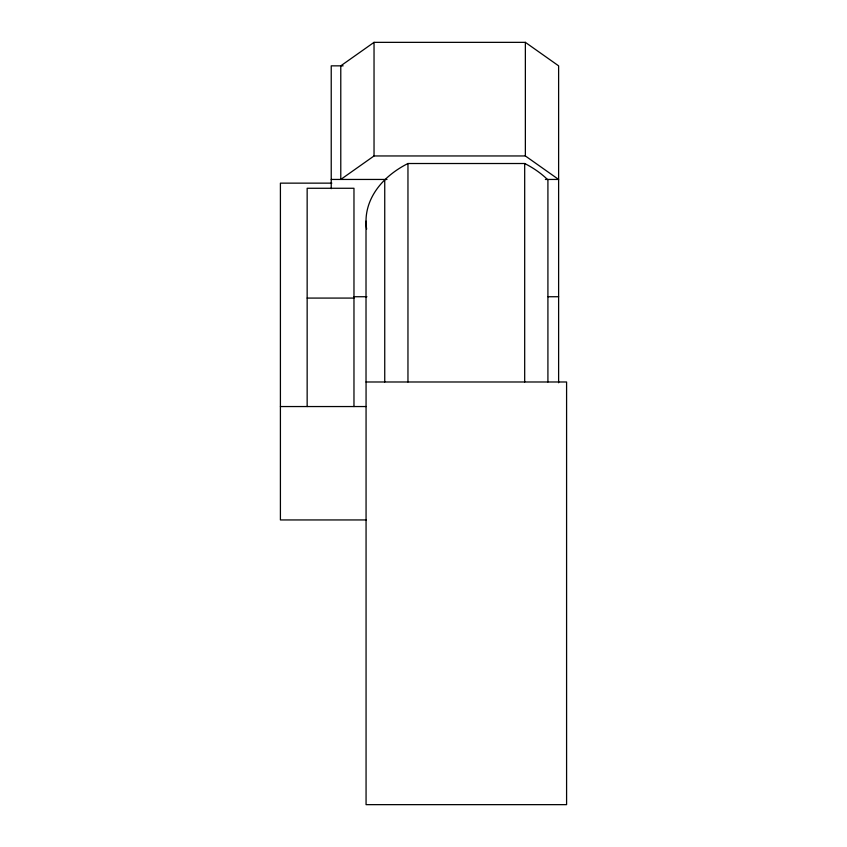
<?xml version="1.0" encoding="UTF-8"?>
<svg xmlns="http://www.w3.org/2000/svg" width="847" height="847" viewBox="0 0 847 847"><rect width="100%" height="100%" fill="white"/><g stroke="black" fill="none" stroke-linecap="round" stroke-linejoin="round"><path stroke-width="1.27" d="M366.063 381.986L366.063 804.65L566.59 804.65L566.59 381.986L366.031 381.986L366.01 221.152M558.618 382.759L558.618 65.844L525.362 42.35L374.035 42.35L340.78 65.844L340.78 179.448L374.035 155.954L525.362 155.954L558.618 179.448L545.394 179.448M343.13 65.844L331.23 65.844L331.23 188.669M366.645 229.082A100.317 70.873 0 0 1 407.958 163.513L524.685 163.513A100.317 70.873 0 0 1 547.914 179.913L547.914 381.986M331.23 179.448L386.984 179.448M331.833 183.143L280.41 183.143L280.41 519.942L366.116 519.942M353.707 296.736L366.931 296.736M548.041 296.736L558.618 296.736M307.154 298.08L353.972 298.08M280.41 406.549L366.116 406.549M525.362 42.35L525.362 155.954M524.685 163.513L524.685 381.986M407.958 163.513L407.958 381.986M384.739 179.913L384.739 381.986M374.035 42.35L374.035 155.954M353.972 406.549L353.972 188.267L307.154 188.267L307.154 406.549"/></g></svg>
